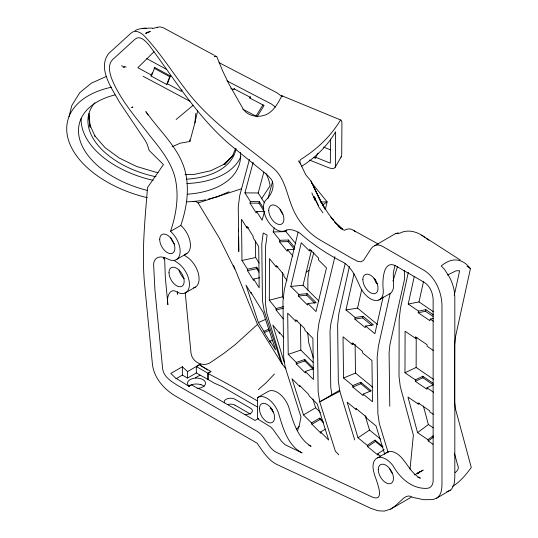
<?xml version="1.0" encoding="UTF-8"?>
<svg xmlns="http://www.w3.org/2000/svg" width="538" height="538" viewBox="0 0 538 538"><rect width="100%" height="100%" fill="white"/><g stroke="black" fill="none" stroke-linecap="round" stroke-linejoin="round"><path stroke-width="0.81" d="M433.016 384.939L426.99 387.797L426.984 389.29L415.316 381.321L415.323 379.828L404.98 372.767L405.094 331.22L415.437 338.281L416.943 337.568M415.437 338.281L415.444 336.788L427.105 344.757L427.105 346.25L433.621 350.702M433.393 379.25L416.136 367.467L416.224 337.555M433.144 384.778L422.848 377.75L422.855 376.25L415.323 379.828M283.25 318.826L276.102 310.056L276.108 308.563L269.316 300.238L269.457 258.644L276.25 266.969L277.87 266.545M276.25 266.969L276.256 265.476L283.916 274.864L283.909 276.364L287.07 280.237M283.546 298.059L282.511 296.788L282.591 272.658M307.696 332.807L308.745 342.767L313.372 357.978M307.844 290.17L307.884 278.462L308.994 270.446L313.782 252.618M317.998 153.31L315.678 157.304L315.671 158.32L313.439 157.426M330.493 139.053L330.325 163.169L315.678 157.304M163.982 257.386L163.935 259.02L164.083 257.527M172.113 146.746L180.324 143.148L189.88 141.507L194.911 122.839L195.792 113.404M410.023 469.163L413.372 435.121L400.252 386.439L399.008 376.324L399.162 319.532L400.467 308.207L408.329 272.302M177.722 291.959L177.392 294.273L177.298 291.757M394.926 265.234L393.285 273.27L393.466 283.264A18.184 10.498 60 0 1 389.162 294.071L378.873 300.016M194.911 122.839L197.628 110.929M433.399 314.831L425.847 309.673L418.564 311.112L408.221 304.051L414.287 276.337M408.221 304.051L419.015 301.912L423.48 281.535M433.467 318.442L430.225 319.081L429.875 320.695L418.208 312.726L418.564 311.112M418.208 312.726L425.497 311.287L425.847 309.673M454.274 295.241L459.634 270.755L456.069 270.789L447.596 274.999M398.241 233.149L395.369 233.667L372.874 246.801L371.193 248.569L363.446 260.479L360.796 261.804L357.864 261.428L351.415 258.085L320.655 240.325C307.03 232.443 296.613 219.585 291.3 204.803C286.398 192.046 284.037 176.666 272.692 167.654C242.389 143.014 209 120.781 185.368 89.126C171.521 71.13 159.369 51.547 143.565 35.185C140.324 32.179 134.85 29.455 131.064 33.127L108.743 53.444C97.022 68.467 112.166 88.864 119.631 102.462L145.569 141.017L147.244 144.413L149.174 150.452L163.451 164.588L147.526 187.56C144.957 220.015 141.481 252.699 144.688 285.241L152.402 363.93C153.949 378.624 164.931 390.279 177.392 397.158L257.016 443.137C262.712 451.1 267.998 460.212 277.164 464.617L371.052 508.417L378.019 510.757L384.287 511.1L390.635 509.123L395.531 505.686L403.756 498.033L406.257 496.534L408.45 496.009L410.467 496.258L413.123 497.482L423.729 499.701L432.841 499.594L436.547 498.222L450.252 490.239L451.907 488.665L454.119 484.086L454.818 477.751L454.818 297.01L454.24 290.843A33.1 19.112 60 0 0 449.728 277.541L444.428 269.262L441.221 265.954C451.328 257.426 462.021 257.695 470.434 268.623L455.599 336.351L454.657 344.515L454.502 401.308L455.397 408.598L471.281 467.522C466.016 474.59 460.333 481.671 452.714 486.325M349.404 266.465L338.853 313.674L337.622 324.865L338.335 381.2L339.834 391.274L354.71 439.956M355.194 317.507L354.838 319.095L365.241 327.642L365.598 326.055L373.419 324.844L363.015 316.297L355.194 317.507L345.968 309.928L354.017 273.929M377.481 324.501L357.555 308.133L361.765 289.316M371.839 325.423L362.659 317.884L363.015 316.297M383.123 296.875L374.899 333.695L365.598 326.055M390.218 293.244L378.396 346.156L377.165 357.353L377.878 413.682L379.371 423.756L388.154 452.485M392.948 281.038L397.562 266.283M68.965 116.733L71.85 105.441L79.785 92.657L91.379 83.141L106.524 76.376M298.126 232.006L284.272 289.847L282.968 300.977L283.694 357.346L285.268 367.494L300.964 416.95L299.545 424.341L297.736 430.225M298.852 294.454L298.476 296.028L307.541 305.066L307.918 303.493L316.183 302.686L307.117 293.647L298.852 294.454L290.816 286.445L301.273 242.773L309.31 250.789L311.791 250.547M309.31 250.789L309.686 249.215L318.752 258.253L318.375 259.827L326.479 267.904L316.021 311.569L307.918 303.493M318.886 301.024L303.062 285.248L311.388 250.479M325.248 209.726L327.138 201.864L311.347 182.503M314.676 303.129L306.741 295.221L307.117 293.647M345.214 263.539L330.971 322.995L330.029 331.018L330.756 387.387L331.885 394.704L319.72 401.839L335.416 451.295L338.839 454.812M334.912 256.633L318.725 324.192L317.42 335.322L318.146 391.691L319.72 401.839L339.834 391.274M249.464 159.356L239.699 195.691L238.26 206.673L238.771 251.515L238.63 236.633M264.763 211.481L256.619 211.421L256.209 212.954L250.015 203.122L250.426 201.589L244.938 192.88L253.136 162.389M264.393 202.786L258.213 192.974L263.822 172.113M264.286 211.616L258.98 203.189L259.39 201.656L250.426 201.589M264.521 211.38L262.147 220.21L256.619 211.421M267.971 198.542L272.504 181.696M294.696 247.561L288.563 240.042L279.948 240.278L273.163 231.952L274.239 227.944M293.876 249.498L287.608 249.672L287.191 251.226L279.531 241.831L279.948 240.278M295.792 243.707L285.927 231.609L286.357 230.002M294.273 249.114L288.146 241.602L288.563 240.042M170.539 231.36C175.859 215.577 178.791 198.603 175.939 182.019C172.947 163.962 160.99 149.423 149.786 135.657C136.006 117.345 120.048 99.893 111.534 78.266C109.456 72.287 107.607 64.392 112.805 59.429L135.125 39.113C140.304 34.815 145.973 41.634 149.134 45.192C175.751 80.915 199.275 119.981 234.386 148.306L267.514 175.159L271.3 179.315A7.108 4.102 60 0 1 272.504 181.905C274.367 188.26 271.011 195.018 266.539 199.443A18.184 10.498 60 0 0 267.467 220.385A18.184 10.498 60 0 0 285.16 230.614C290.143 228.159 295.692 230.694 300.049 233.257C313.277 244.918 327.904 254.595 343.708 262.544C351.765 267.621 355.658 276.888 359.424 285.214A18.184 10.498 60 0 0 374.744 300.406A18.184 10.498 60 0 0 383.177 289.202C382.296 281.381 382.921 258.085 396.667 266.404L424.448 282.45C429.976 286.088 432.774 292.907 433.13 299.336L433.13 480.078C433.493 483.978 431.227 488.45 426.802 488.376C411.765 488.894 400.144 478.188 393.123 465.895A18.184 10.498 60 0 0 377.575 457.845A18.184 10.498 60 0 0 374.192 473.44C375.41 478.759 387.703 505.249 370.07 496.029L276.182 452.229C267.588 447.603 265.355 436.379 257.11 431.308L177.392 385.282C171.124 381.381 163.364 376.546 162.617 368.416L154.897 289.726L153.646 264.958C153.29 261.017 155.973 256.935 160.189 256.976A24.042 13.88 60 0 1 167.755 258.953A18.184 10.498 60 0 0 180.069 252.853A18.184 10.498 60 0 0 170.539 231.36L180.829 225.422C186.498 208.697 189.463 190.513 185.603 173.048C180.358 149.826 161.676 133.216 148.185 114.708L145.832 111.622L148.031 114.91M340.803 157.15A7.276 3.679 30.1 0 0 341.697 155.469L341.926 123.357A18.225 4.365 -68.2 0 0 340.628 119.987L281.885 95.744C277.85 103.444 272.746 113.215 263.633 115.488C256.418 117.587 247.567 115.616 243.23 109.127L229.316 84.782L222.819 71.312L216.78 56.658L215.651 56.026A7.276 1.419 -61.5 0 0 214.844 56.362M170.438 75.999L169.705 76.719L154.029 68.212L154.762 67.492L170.438 75.999L167.405 83.753L166.672 84.473L150.996 75.966L152.214 72.865M150.996 75.966L151.729 75.246L154.762 67.492M166.672 84.473L169.705 76.719M182.012 89.819L181.414 91.352L167.405 83.753M235.402 148.979L232.497 155.959L224.77 164.339L233.27 155.005M230.768 88.178L233.64 89.671L234.312 88.286M257.083 116.793L264.097 105.522L249.753 98.057L250.426 96.672M335.167 167.291L341.469 156.43M233.64 89.671L234.131 88.884L250.244 97.27L249.753 98.057M263.008 104.809L256.001 116.087L242.779 109.207M261.522 198.804L270.103 185.785A21.103 12.354 71.9 0 0 265.806 173.317M340.628 119.987L338.799 122.751C329.29 137.809 315.84 149.974 300.85 159.43L299.861 160.781L299.975 162.678L305.759 174.776L310.991 181.057L320.54 201.125L325.423 209.484L320.54 201.125L310.991 181.057M274.42 373.991L266.559 382.35L258.348 389.667M153.976 51.776L137.836 67.701L151.729 75.246M233.001 155.401L223.707 164.446L224.312 164.13L210.795 170.754L194.043 174.44L185.032 174.675M436.547 498.222C441.093 495.471 441.819 489.997 441.96 485.175L441.96 304.434C441.281 291.509 435.578 277.837 424.448 270.567L383.11 246.7C380.635 245.241 377.555 244.366 374.791 245.543M233.512 265.301L257.5 324.414L235.415 344.454L223.747 353.473L210.688 362.39C202.564 367.911 191.326 361.556 190.903 352.081L185.193 292.235M417.32 473.837L420.003 471.523L418.107 473.131M455.114 472.559C457.428 471.073 459.465 468.094 457.704 465.397L454.428 453.225M417.394 473.729L419.203 472.182L417.058 473.655L423.191 470.084L414.516 474.92M176.121 119.497L193.108 105.347M296.445 428.92L299.35 426.513M433.05 444.274L428.248 440.992L427.905 439.714L417.562 432.646L407.965 397.037L418.308 404.099L419.633 403.103M417.562 432.646L428.376 424.529L423.352 405.914M427.905 439.714L433.211 435.726M428.248 440.992L433.554 437.004M188.925 386.291C192.254 383.601 196.995 383.54 200.95 384.67M322.511 205.133L327.138 201.864L320.507 202.046M301.65 166.303C315.463 157.614 327.393 145.879 335.638 131.749L335.396 166.323A7.276 3.679 30.1 0 1 328.812 167.769L309.532 160.042M384.125 449.56L377.649 453.904L378.039 455.188L367.636 446.641L367.246 445.356L358.019 437.784L369.532 430.05L365.174 415.8M367.246 445.356L375.013 440.138L382.969 446.675M367.636 446.641L375.403 441.422L375.013 440.138M145.885 33.295L150.297 31.419L145.811 33.336L147.795 32.024M257.083 406.795L221.589 386.304L214.514 383.258L208.085 379.546L208.085 373.567L210.916 371.482L200.096 365.235L207.769 370.057M208.085 379.546L196.336 372.969L196.336 366.533L200.519 364.085L187.513 371.597L187.513 378.059L182.369 375.094L175.859 378.853M325.376 429.163L320.581 431.974L328.684 440.05L317.205 403.87L309.101 395.793L308.684 394.488L299.619 385.45L300.036 386.755L292 378.739L303.479 414.919L315.651 407.784L320.339 412.458M303.479 414.919L311.515 422.935L319.733 418.113L323.13 421.503M311.515 422.935L311.932 424.233L320.144 419.418L323.546 422.807M176.632 259.444L186.921 253.506M185.812 292.638L195.455 287.07M187.513 371.597L182.369 366.761L170.795 373.446L175.388 377.851L188.798 386.23L191.367 384.744L196.511 387.71L203.586 390.756L255.019 420.454L258.61 418.376M187.513 378.059L196.336 372.969M195.281 377.797L199.995 375.221M196.336 366.533L207.91 373.217L210.916 371.482M257.406 397.696A18.184 10.498 60 0 1 269.666 400.131A18.184 10.498 60 0 1 279.242 415.652C283.412 429.391 288.294 445.834 302.087 452.902L285.174 444.778L281.482 441.227L273.257 429.701L270.722 426.977L258.644 419.573A18.184 10.498 60 0 1 257.406 417.454L257.406 397.696L267.689 391.758A18.184 10.498 60 0 1 279.955 394.193A18.184 10.498 60 0 1 289.531 409.707C293.513 423.184 298.294 438.564 311.038 446.291L308.765 445.229M377.575 457.845L387.864 451.907M390.635 509.123L411.214 497.246M331.885 394.704L339.814 390.158M450.252 490.239L446.722 491.692M306.122 272.02L308.994 270.446M404.98 372.767L416.136 367.467M415.316 381.321L422.848 377.75M272.302 340.13L270.069 341.119L275.604 349.902L263.237 312.544L251.064 292.585L251.508 293.93L246.021 285.214L258.388 322.571L265.725 319.323M258.388 322.571L263.882 331.287L269.081 328.987M263.882 331.287L264.326 332.632L269.525 330.332M134.971 30.646C138.461 28.823 142.409 28.084 146.329 28.346L142.711 28.339M217.002 196.847L229.02 191.77M352.773 385.578L360.823 382.256L371.227 390.803L363.177 394.125L363.197 395.605L352.793 387.057L352.773 385.578L343.547 377.999L343.029 336.788L352.249 344.367L353.715 343.762M343.547 377.999L355.477 373.076L372.834 387.333M352.793 387.057L360.843 383.735L370.023 391.281M123.175 67.687L124.729 67.169M313.062 368.799L305.322 371.442L305.342 372.921L296.277 363.883L296.256 362.404L288.22 354.387L287.689 313.15L295.725 321.166L297.272 320.635M288.22 354.387L300.829 350.083L313.136 362.356M296.256 362.404L304.77 359.498L313.264 367.972M296.277 363.883L304.784 360.978L313.284 369.451M193.229 201.387A4.365 2.576 13.7 0 1 198.119 202.947L241.609 188.73M395.369 233.667L397.427 233.095L399.774 233.236C407.885 228.784 418.08 231.831 424.812 237.473M208.199 199.168L217.022 196.767M269.316 300.238L282.511 296.788M276.108 308.563L283.391 306.653M276.102 310.056L283.385 308.153M259.814 277.695L253.66 279.034L253.674 280.52L247.487 270.688L247.467 269.202L241.979 260.486L241.495 219.228L246.982 227.944L248.522 227.614M241.979 260.486L255.658 257.52L259.188 263.122M247.467 269.202L256.7 267.198L258.913 270.708M247.487 270.688L256.713 268.684L258.926 272.194M152.301 28.487L157.553 27.404M157.163 27.25L160.129 26.9L163.303 27.761L214.258 55.273M345.968 309.928L357.555 308.133M354.838 319.095L362.659 317.884M290.816 286.445L303.062 285.248M298.476 296.028L306.741 295.221M144.191 28.332L152.193 28.023M273.163 231.952L285.927 231.609M279.531 241.831L288.146 241.602M244.938 192.88L258.213 192.974M250.015 203.122L258.98 203.189M158.071 172.516L155.59 172.173L136.437 166.41L119.16 157.984L104.89 147.486L94.601 135.63L94.977 136.161L89.422 123.854M121.44 65.858L126.114 67.042M417.831 477.314L420.393 478.147C412.693 474.442 408.651 466.244 403.406 459.956A18.184 10.498 60 0 0 385.618 453.46M339.781 226.7L334.69 222.059L342.289 229.054C333.365 222.45 340.695 228.892 344.434 230.298L346.875 229.222L349.202 228.879L351.462 229.235L378.349 244.091M216.02 56.349L216.78 56.658M323.499 147.056L330.446 149.84M189.833 101.211L143.068 76.248M219.067 62.65L277.077 92.839L282.289 96.759M226.962 80.888L271.582 104.11L275.375 107.109M146.753 58.622L166.699 69.442M208.085 373.567C224.743 382.088 241.017 391.382 257.251 400.763M235.086 405.228L250.52 414.132M270.15 408.228L272.302 409.472M421.691 235.18L460.212 259.988M426.096 238.347L428.867 240.237M466.971 266.256L470.434 268.623M419.015 301.912L433.507 311.811M425.497 311.287L433.043 316.438M430.225 319.081L433.487 321.307M422.855 376.25L433.151 383.285M426.99 387.797L433.507 392.249M433.231 414.294L429.97 412.068L429.627 410.783L417.959 402.821L418.308 404.099M184.272 255.194L186.625 256.794A18.184 10.498 60 0 1 198.556 274.299A18.184 10.498 60 0 1 193.572 287.837M428.376 424.529L433.204 427.824M174.346 260.54L176.982 262.362A18.184 10.498 60 0 1 189.443 284.4A18.184 10.498 60 0 1 176.982 292.047C169.127 286.673 166.175 299.141 167.917 304.676L165.334 277.669L164.601 257.426M373.991 278.778L375.827 280.285L375.477 281.872L377.333 283.398M363.177 394.125L372.478 401.765L371.953 360.554L362.659 352.915L362.639 351.428L352.235 342.881L352.249 344.367M369.532 430.05L380.46 439.028M375.403 441.422L382.747 447.455M377.649 453.904L380.749 456.453M353.681 230.291L355.349 231.824M342.289 229.054L336.875 224.037L330.924 217.15L333.446 220.365L328.025 213.075L322.988 205.334L313.466 186.666M305.322 371.442L313.425 379.519L312.894 338.281L304.797 330.204L304.777 328.718L295.712 319.68L295.725 321.166M311.932 424.233L320.998 433.272L320.581 431.974M281.885 95.744L282.47 96.349M287.608 249.672L292.874 256.128M283.815 337.662L279.222 332.027L279.625 333.365L272.84 325.039L284.178 362.303M257.5 324.414L282.349 364.347L285.987 368.812M318.637 206.807L322.941 212.813M298.402 160.889L300.587 163.962M259.39 201.656L263.808 208.677M253.66 279.034L259.188 287.817L258.704 246.559L253.176 237.776L253.156 236.29L246.962 226.464L246.982 227.944M264.326 332.632L270.513 342.464L270.069 341.119M198.119 202.947L219.356 238.146L234.803 269.135M311.872 192.927L314.945 200.129M281.031 361.771L264.124 310.708L262.436 300.399L261.777 244.003L263.21 233.021L267.124 235.099L265.584 246.222L265.382 303.076L266.855 313.412L282.349 364.347M319.733 418.113L320.144 419.418M312.901 399.129L315.651 407.784M384.771 454.422L376.062 425.928L366.768 418.288L366.371 417.011L355.968 408.463L356.358 409.741L347.138 402.162L358.019 437.784M89.463 123.007L88.757 115.246L90.108 127.291L89.113 113.397M404.246 270.338L404.67 277.648L404.267 280.439L389.976 344.36L389.095 352.43L389.774 406.277M189.766 139.86L189.88 141.507M315.228 198.058L315.261 200.573M360.823 382.256L360.843 383.735M355.114 344.233L355.477 373.076M304.77 359.498L304.784 360.978M300.5 324.515L300.829 350.083M256.7 267.198L256.713 268.684M255.463 241.017L255.658 257.52M238.556 229.195L238.583 231.67M207.91 373.217L207.91 379.646M182.369 366.761L182.369 375.094M189.598 386.587A8.998 5.198 0 0 1 192.295 378.665A8.998 5.198 0 0 1 205.16 381.819A8.998 5.198 0 0 1 197.17 388.443M224.44 402.841A6.362 3.672 0 0 1 227.406 398.712A6.362 3.672 0 0 1 235.086 399.297L250.52 408.201A6.362 3.672 0 0 1 251.528 412.639A6.362 3.672 0 0 1 244.373 414.347M205.61 199.78A94.56 55.75 13.7 0 1 186.807 201.837M147.291 197.688A94.56 55.75 13.7 0 1 68.662 140.687A94.56 55.75 13.7 0 1 111.622 87.169M236.054 148.441A75.65 44.6 13.7 0 1 186.323 179.181M156.013 176.767A75.65 44.6 13.7 0 1 94.917 102.704M240.842 156.578A82.556 48.676 13.7 0 1 186.841 183.532M153.155 180.324A82.556 48.676 13.7 0 1 81.177 118.38M180.829 225.422A18.184 10.498 60 0 1 190.291 243.041A18.184 10.498 60 0 1 184.346 254.44M174.668 244.326A10.726 6.194 60 0 1 170.566 237.211M184.265 278.738A10.726 6.194 60 0 1 179.04 270.076M392.37 473.44A10.726 6.194 60 0 1 389.593 468.625M376.943 283.391A10.726 6.194 60 0 1 374.166 278.583M282.813 214.185A10.726 6.194 60 0 1 280.036 209.376M273.492 412.572A10.726 6.194 60 0 1 270.715 407.764M227.742 404.536A6.362 3.685 -0.2 0 1 235.099 405.222M200.943 384.677A8.998 5.198 0 0 1 204.09 386.398M240.358 152.449A82.556 48.676 13.7 0 1 187.554 194.191M147.271 190.398A82.556 48.676 13.7 0 1 80.357 141.507A82.556 48.676 13.7 0 1 115.038 94.903M214.79 56.221L215.139 56.181L214.79 56.221M132.261 107.203L131.689 107.445L132.893 107.075L132.261 107.203M314.226 196.834L313.822 196.881L318.617 206.155L314.226 196.834M268.731 210.351A10.726 6.194 60 0 0 280.11 224.507A10.726 6.194 60 0 0 280.11 209.329A10.726 6.194 60 0 0 268.731 210.351M362.861 279.552A10.726 6.194 60 0 0 374.24 293.708A10.726 6.194 60 0 0 374.24 278.536A10.726 6.194 60 0 0 362.861 279.552M159.705 239.464A10.726 6.194 60 0 0 171.084 253.62A10.726 6.194 60 0 0 171.084 238.448A10.726 6.194 60 0 0 159.705 239.464M378.288 469.6A10.726 6.194 60 0 0 389.673 483.756A10.726 6.194 60 0 0 389.673 468.585A10.726 6.194 60 0 0 378.288 469.6M259.417 408.739A10.726 6.194 60 0 0 270.796 422.895A10.726 6.194 60 0 0 270.796 407.723A10.726 6.194 60 0 0 259.417 408.739M168.999 272.598A10.726 6.194 60 0 0 180.378 286.754A10.726 6.194 60 0 0 180.378 271.582A10.726 6.194 60 0 0 168.999 272.598"/></g></svg>
